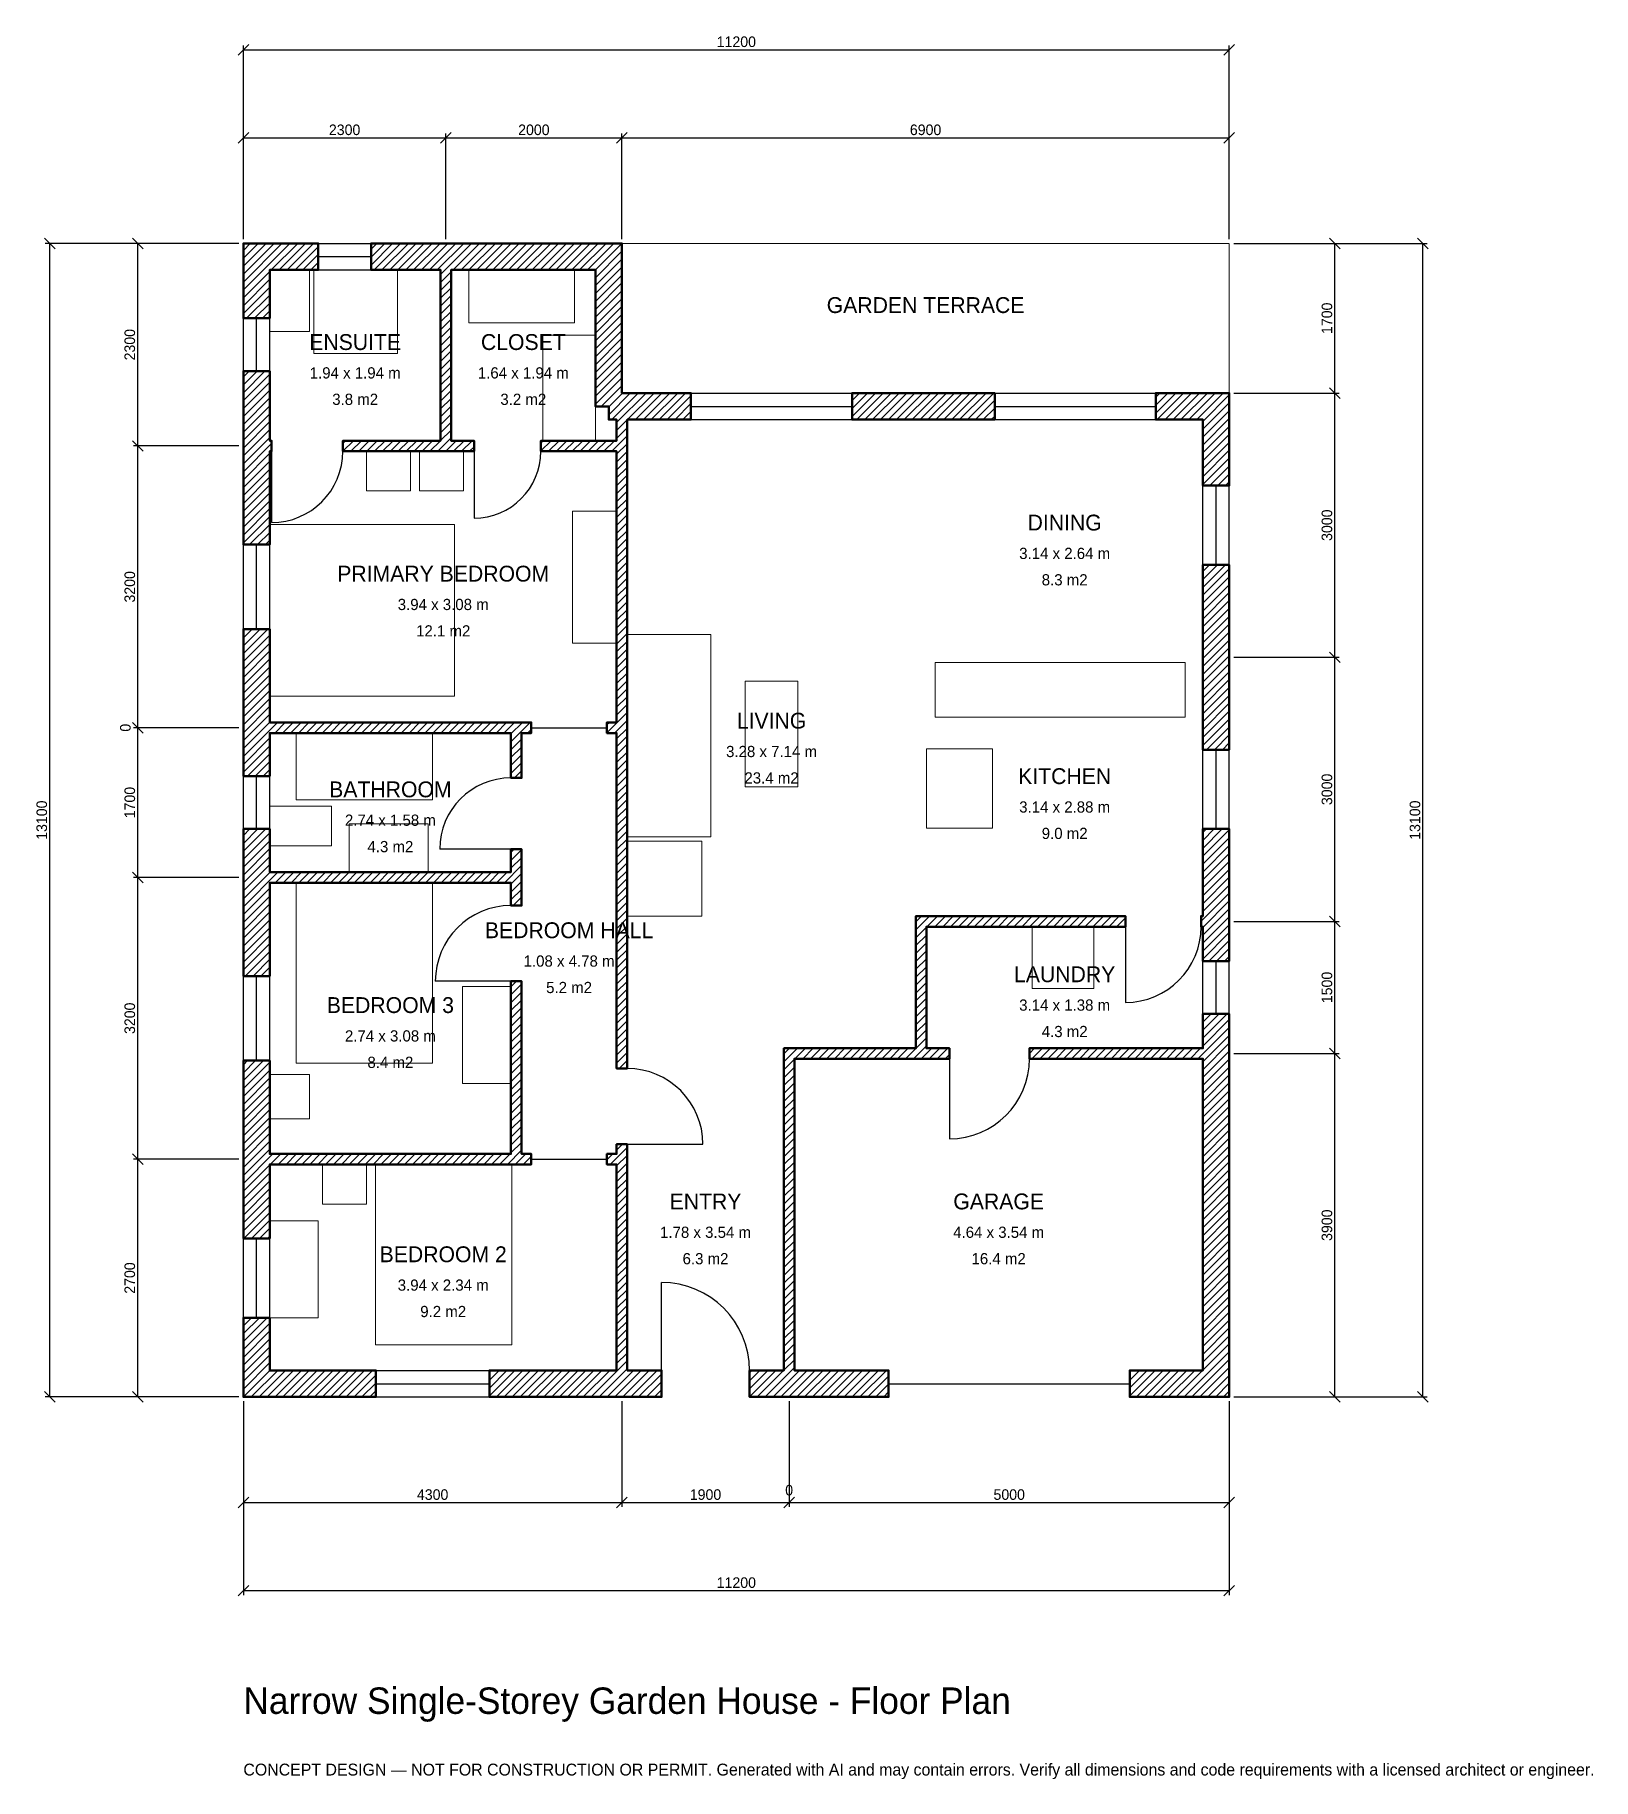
# Model space of a CAD drawing. Header units: millimetres. Extents: x -2369 to 15333, y -4341 to 15469.
import ezdxf
from ezdxf.enums import TextEntityAlignment as Align

# ---------------------------------------------------------------- set-up
doc = ezdxf.new("R2010")
doc.units = ezdxf.units.MM
doc.linetypes.add('DASHED', pattern=[1.524, 1.27, -0.254])
for name, color, linetype, lineweight in [('A-ANNO-DIMS', 1, 'Continuous', 13), ('A-ANNO-TEXT', 7, 'Continuous', 18), ('A-AREA-IDEN', 7, 'Continuous', 18), ('A-DOOR', 2, 'Continuous', 25), ('A-FLOR-FIXT', 9, 'Continuous', 13), ('A-FURN', 9, 'Continuous', 13), ('A-GLAZ', 4, 'Continuous', 25), ('A-SITE-PAVE', 8, 'Continuous', 13), ('A-WALL', 7, 'Continuous', 50), ('A-WALL-PATT', 8, 'Continuous', 13)]:
    doc.layers.add(name, color=color, linetype=linetype, lineweight=lineweight)
doc.dimstyles.new('PLAN', dxfattribs={"dimtxt": 120, "dimasz": 80, "dimexe": 50, "dimexo": 50, "dimgap": 30, "dimtad": 1, "dimdec": 0, "dimtsz": 60, "dimcen": 2.5, "dimclrd": 1, "dimclre": 1, "dimazin": 3, "dimtfac": 1, "dimtmove": 0, "dimatfit": 3})

msp = doc.modelspace()

# ---------------------------------------------------------------- hatches: boundary and pattern name
at = {"layer": 'A-WALL-PATT'}
h = msp.add_hatch(dxfattribs=at)
h.set_pattern_fill('ANSI31', color=8, scale=20)
h.paths.add_polyline_path([(-0.001, 0), (-0.001, 300), (0, 300), (0, 900), (300, 900), (300, 300), (1505, 300), (1505, 0), (300, 0), (300, -0.001), (0, -0.001), (0, 0), (-0.001, 0)])
h.paths.add_polyline_path([(0, 2550), (0, 2640), (-0.001, 2640), (-0.001, 2760), (0, 2760), (0, 2850), (0, 3820), (300, 3820), (300, 2850), (300, 2760), (3040, 2760), (3040, 4720), (3160, 4720), (3160, 2760), (3270, 2760), (3270, 2640), (3160, 2640), (3040, 2640), (300, 2640), (300, 2550), (300, 1800), (0, 1800), (0, 2550)])
h.paths.add_polyline_path([(0, 5750), (0, 5840), (-0.001, 5840), (-0.001, 5960), (0, 5960), (0, 6050), (0, 6450), (300, 6450), (300, 6050), (300, 5960), (3040, 5960), (3040, 6220), (3160, 6220), (3160, 5960), (3160, 5840), (3160, 5580), (3040, 5580), (3040, 5840), (300, 5840), (300, 5750), (300, 4780), (0, 4780), (0, 5750)])
h.paths.add_polyline_path([(0, 7450), (0, 7540), (-0.001, 7540), (-0.001, 7660), (0, 7660), (0, 7750), (0, 8720), (300, 8720), (300, 7750), (300, 7660), (3040, 7660), (3160, 7660), (3270, 7660), (3270, 7540), (3160, 7540), (3160, 7030), (3040, 7030), (3040, 7540), (300, 7540), (300, 7450), (300, 7050), (0, 7050), (0, 7450)])
h.paths.add_polyline_path([(0, 10650), (0, 10740), (-0.001, 10740), (-0.001, 10860), (0, 10860), (0, 10950), (0, 11650), (300, 11650), (300, 10950), (300, 10860), (320, 10860), (320, 10740), (300, 10740), (300, 10650), (300, 9680), (0, 9680), (0, 10650)])
h.paths.add_polyline_path([(0, 12800), (-0.001, 12800), (-0.001, 13100), (0, 13100), (0, 13100.001), (300, 13100.001), (300, 13100), (850, 13100), (850, 12800), (300, 12800), (300, 12250), (0, 12250), (0, 12800)])
h.paths.add_polyline_path([(2150, 13100), (2240, 13100), (2240, 13100.001), (2360, 13100.001), (2360, 13100), (2450, 13100), (4000, 13100), (4000, 13100.001), (4300, 13100.001), (4300, 13100), (4300.001, 13100), (4300.001, 12800), (4300, 12800), (4300, 11460), (4300.001, 11460), (4300.001, 11400.001), (4360, 11400.001), (4360, 11400), (5085, 11400), (5085, 11100), (4360, 11100), (4360, 10860), (4360, 10740), (4360, 7660), (4360, 7540), (4360, 7540), (4360, 3960), (4360, 3840), (4360, 3730), (4240, 3730), (4240, 3840), (4240, 3960), (4240, 7540), (4240, 7540), (4130, 7540), (4130, 7660), (4240, 7660), (4240, 10740), (3380, 10740), (3380, 10860), (4240, 10860), (4240, 11100), (4150, 11100), (4150, 11250), (4000, 11250), (4000, 12800), (2450, 12800), (2360, 12800), (2360, 10860), (2620, 10860), (2620, 10740), (2360, 10740), (2240, 10740), (1130, 10740), (1130, 10860), (2240, 10860), (2240, 12800), (2150, 12800), (1450, 12800), (1450, 13100), (2150, 13100)])
h.paths.add_polyline_path([(7550, 11400), (7850, 11400), (8535, 11400), (8535, 11100), (7850, 11100), (7550, 11100), (6915, 11100), (6915, 11400), (7550, 11400)])
h.paths.add_polyline_path([(10900, 11400), (10900, 11400.001), (11200, 11400.001), (11200, 11400), (11200.001, 11400), (11200.001, 11100), (11200, 11100), (11200, 10350), (10900, 10350), (10900, 11100), (10365, 11100), (10365, 11400), (10900, 11400)])
h.paths.add_polyline_path([(11200, 8550), (11200, 8250), (11200, 7350), (10900, 7350), (10900, 8250), (10900, 8550), (10900, 9450), (11200, 9450), (11200, 8550)])
h.paths.add_polyline_path([(11200, 5550), (11200, 5460), (11200.001, 5460), (11200.001, 5340), (11200, 5340), (11200, 5250), (11200, 4950), (10900, 4950), (10900, 5250), (10900, 5340), (10880, 5340), (10880, 5460), (10900, 5460), (10900, 5550), (10900, 6450), (11200, 6450), (11200, 5550)])
h.paths.add_polyline_path([(11200, 4050), (11200, 3960), (11200.001, 3960), (11200.001, 3840), (11200, 3840), (11200, 3750), (11200, 300), (11200.001, 300), (11200.001, 0), (11200, 0), (11200, -0.001), (10900, -0.001), (10900, 0), (10070, 0), (10070, 300), (10900, 300), (10900, 3750), (10900, 3840), (8930, 3840), (8930, 3960), (10900, 3960), (10900, 4050), (10900, 4350), (11200, 4350), (11200, 4050)])
h.paths.add_polyline_path([(6350, 0), (6260, 0), (6260, -0.001), (6140, -0.001), (6140, 0), (6050, 0), (5750, 0), (5750, 300), (6050, 300), (6140, 300), (6140, 3960), (6140, 3960), (6260, 3960), (7640, 3960), (7640, 5460), (7640, 5460), (7760, 5460), (10020, 5460), (10020, 5340), (7760, 5340), (7760, 3960), (8020, 3960), (8020, 3840), (7760, 3840), (7640, 3840), (7640, 3840), (6260, 3840), (6260, 300), (6350, 300), (7330, 300), (7330, 0), (6350, 0)])
h.paths.add_polyline_path([(4450, 0), (4360, 0), (4360, -0.001), (4240, -0.001), (4240, 0), (4150, 0), (2795, 0), (2795, 300), (4150, 300), (4240, 300), (4240, 2640), (4130, 2640), (4130, 2760), (4240, 2760), (4240, 2870), (4360, 2870), (4360, 2760), (4360, 2640), (4360, 300), (4450, 300), (4750, 300), (4750, 0), (4450, 0)])

# ---------------------------------------------------------------- linework, layer by layer
at = {"layer": 'A-DOOR'}
for p, q in [((320, 10740), (320, 9930)), ((2620, 10740), (2620, 9980)), ((3270, 7600), (4130, 7600)), ((3040, 6220), (2230, 6220)), ((10020, 5340), (10020, 4480)), ((3040, 4720), (2180, 4720)), ((8020, 3840), (8020, 2930)), ((4360, 2870), (5220, 2870)), ((3270, 2700), (4130, 2700)), ((4750, 300), (4750, 1300))]:
    msp.add_line(p, q, dxfattribs=at)
at = {"layer": 'A-DOOR', "linetype": 'DASHED'}
msp.add_line((7330, 150), (10070, 150), dxfattribs=at)
at = {"layer": 'A-DOOR'}
for centre, radius, start, end in [((320, 10740), 810, 270, 360), ((2620, 10740), 760, 270, 360), ((3040, 6220), 810, 90, 180), ((3040, 4720), 860, 90, 180), ((10020, 5340), 860, 270, 360), ((8020, 3840), 910, 270, 360), ((4360, 2870), 860, 0, 90), ((4750, 300), 1000, 0, 90)]:
    msp.add_arc(centre, radius, start, end, dxfattribs=at)
at = {"layer": 'A-FLOR-FIXT'}
for points in [[(300, 12100), (750, 12100), (750, 12800), (300, 12800)], [(800, 11850), (1750, 11850), (1750, 12800), (800, 12800)], [(7860, 7720), (10700, 7720), (10700, 8340), (7860, 8340)], [(600, 6780), (2150, 6780), (2150, 7540), (600, 7540)], [(300, 6260), (1000, 6260), (1000, 6710), (300, 6710)], [(1200, 5960), (2100, 5960), (2100, 6510), (1200, 6510)]]:
    msp.add_lwpolyline(points, close=True, dxfattribs=at)
at = {"layer": 'A-FURN'}
for points in [[(2560, 12200), (3760, 12200), (3760, 12800), (2560, 12800)], [(3400, 10860), (4000, 10860), (4000, 12060), (3400, 12060)], [(1400, 10290), (1900, 10290), (1900, 10740), (1400, 10740)], [(2000, 10290), (2500, 10290), (2500, 10740), (2000, 10740)], [(300, 7960), (2400, 7960), (2400, 9910), (300, 9910)], [(3740, 8560), (4240, 8560), (4240, 10060), (3740, 10060)], [(4360, 6360), (5310, 6360), (5310, 8660), (4360, 8660)], [(5700, 6930), (6300, 6930), (6300, 8130), (5700, 8130)], [(7760, 6460), (8510, 6460), (8510, 7360), (7760, 7360)], [(4360, 5460), (5210, 5460), (5210, 6310), (4360, 6310)], [(600, 3790), (2150, 3790), (2150, 5840), (600, 5840)], [(8960, 4640), (9660, 4640), (9660, 5340), (8960, 5340)], [(2490, 3560), (3040, 3560), (3040, 4660), (2490, 4660)], [(300, 3160), (750, 3160), (750, 3660), (300, 3660)], [(900, 2190), (1400, 2190), (1400, 2640), (900, 2640)], [(1500, 590), (3050, 590), (3050, 2640), (1500, 2640)], [(300, 900), (850, 900), (850, 2000), (300, 2000)]]:
    msp.add_lwpolyline(points, close=True, dxfattribs=at)
at = {"layer": 'A-GLAZ'}
for p, q in [((850, 13100), (1450, 13100)), ((850, 12950), (1450, 12950)), ((850, 12800), (1450, 12800)), ((0, 11650), (0, 12250)), ((150, 11650), (150, 12250)), ((300, 11650), (300, 12250)), ((5085, 11400), (6915, 11400)), ((8535, 11400), (10365, 11400)), ((5085, 11250), (6915, 11250)), ((5085, 11100), (6915, 11100)), ((8535, 11250), (10365, 11250)), ((8535, 11100), (10365, 11100)), ((10900, 9450), (10900, 10350)), ((11050, 9450), (11050, 10350)), ((11200, 9450), (11200, 10350)), ((0, 8720), (0, 9680)), ((150, 8720), (150, 9680)), ((300, 8720), (300, 9680)), ((10900, 6450), (10900, 7350)), ((11050, 6450), (11050, 7350)), ((11200, 6450), (11200, 7350)), ((0, 6450), (0, 7050)), ((150, 6450), (150, 7050)), ((300, 6450), (300, 7050)), ((0, 3820), (0, 4780)), ((150, 3820), (150, 4780)), ((300, 3820), (300, 4780)), ((10900, 4350), (10900, 4950)), ((11050, 4350), (11050, 4950)), ((11200, 4350), (11200, 4950)), ((0, 900), (0, 1800)), ((150, 900), (150, 1800)), ((300, 900), (300, 1800)), ((1505, 300), (2795, 300)), ((1505, 150), (2795, 150)), ((1505, 0), (2795, 0))]:
    msp.add_line(p, q, dxfattribs=at)
at = {"layer": 'A-SITE-PAVE', "linetype": 'DASHED'}
msp.add_lwpolyline([(4300, 11400), (11200, 11400), (11200, 13100), (4300, 13100)], close=True, dxfattribs=at)
at = {"layer": 'A-WALL'}
for points in [[(0, 12800), (-0.001, 12800), (-0.001, 13100), (0, 13100), (0, 13100.001), (300, 13100.001), (300, 13100), (850, 13100), (850, 12800), (300, 12800), (300, 12250), (0, 12250), (0, 12800)], [(2150, 13100), (2240, 13100), (2240, 13100.001), (2360, 13100.001), (2360, 13100), (2450, 13100), (4000, 13100), (4000, 13100.001), (4300, 13100.001), (4300, 13100), (4300.001, 13100), (4300.001, 12800), (4300, 12800), (4300, 11460), (4300.001, 11460), (4300.001, 11400.001), (4360, 11400.001), (4360, 11400), (5085, 11400), (5085, 11100), (4360, 11100), (4360, 10860), (4360, 10740), (4360, 7660), (4360, 7540), (4360, 7540), (4360, 3960), (4360, 3840), (4360, 3730), (4240, 3730), (4240, 3840), (4240, 3960), (4240, 7540), (4240, 7540), (4130, 7540), (4130, 7660), (4240, 7660), (4240, 10740), (3380, 10740), (3380, 10860), (4240, 10860), (4240, 11100), (4150, 11100), (4150, 11250), (4000, 11250), (4000, 12800), (2450, 12800), (2360, 12800), (2360, 10860), (2620, 10860), (2620, 10740), (2360, 10740), (2240, 10740), (1130, 10740), (1130, 10860), (2240, 10860), (2240, 12800), (2150, 12800), (1450, 12800), (1450, 13100), (2150, 13100)], [(0, 10650), (0, 10740), (-0.001, 10740), (-0.001, 10860), (0, 10860), (0, 10950), (0, 11650), (300, 11650), (300, 10950), (300, 10860), (320, 10860), (320, 10740), (300, 10740), (300, 10650), (300, 9680), (0, 9680), (0, 10650)], [(7550, 11400), (7850, 11400), (8535, 11400), (8535, 11100), (7850, 11100), (7550, 11100), (6915, 11100), (6915, 11400), (7550, 11400)], [(10900, 11400), (10900, 11400.001), (11200, 11400.001), (11200, 11400), (11200.001, 11400), (11200.001, 11100), (11200, 11100), (11200, 10350), (10900, 10350), (10900, 11100), (10365, 11100), (10365, 11400), (10900, 11400)], [(11200, 8550), (11200, 8250), (11200, 7350), (10900, 7350), (10900, 8250), (10900, 8550), (10900, 9450), (11200, 9450), (11200, 8550)], [(0, 7450), (0, 7540), (-0.001, 7540), (-0.001, 7660), (0, 7660), (0, 7750), (0, 8720), (300, 8720), (300, 7750), (300, 7660), (3040, 7660), (3160, 7660), (3270, 7660), (3270, 7540), (3160, 7540), (3160, 7030), (3040, 7030), (3040, 7540), (300, 7540), (300, 7450), (300, 7050), (0, 7050), (0, 7450)], [(0, 5750), (0, 5840), (-0.001, 5840), (-0.001, 5960), (0, 5960), (0, 6050), (0, 6450), (300, 6450), (300, 6050), (300, 5960), (3040, 5960), (3040, 6220), (3160, 6220), (3160, 5960), (3160, 5840), (3160, 5580), (3040, 5580), (3040, 5840), (300, 5840), (300, 5750), (300, 4780), (0, 4780), (0, 5750)], [(11200, 5550), (11200, 5460), (11200.001, 5460), (11200.001, 5340), (11200, 5340), (11200, 5250), (11200, 4950), (10900, 4950), (10900, 5250), (10900, 5340), (10880, 5340), (10880, 5460), (10900, 5460), (10900, 5550), (10900, 6450), (11200, 6450), (11200, 5550)], [(6350, 0), (6260, 0), (6260, -0.001), (6140, -0.001), (6140, 0), (6050, 0), (5750, 0), (5750, 300), (6050, 300), (6140, 300), (6140, 3960), (6140, 3960), (6260, 3960), (7640, 3960), (7640, 5460), (7640, 5460), (7760, 5460), (10020, 5460), (10020, 5340), (7760, 5340), (7760, 3960), (8020, 3960), (8020, 3840), (7760, 3840), (7640, 3840), (7640, 3840), (6260, 3840), (6260, 300), (6350, 300), (7330, 300), (7330, 0), (6350, 0)], [(0, 2550), (0, 2640), (-0.001, 2640), (-0.001, 2760), (0, 2760), (0, 2850), (0, 3820), (300, 3820), (300, 2850), (300, 2760), (3040, 2760), (3040, 4720), (3160, 4720), (3160, 2760), (3270, 2760), (3270, 2640), (3160, 2640), (3040, 2640), (300, 2640), (300, 2550), (300, 1800), (0, 1800), (0, 2550)], [(11200, 4050), (11200, 3960), (11200.001, 3960), (11200.001, 3840), (11200, 3840), (11200, 3750), (11200, 300), (11200.001, 300), (11200.001, 0), (11200, 0), (11200, -0.001), (10900, -0.001), (10900, 0), (10070, 0), (10070, 300), (10900, 300), (10900, 3750), (10900, 3840), (8930, 3840), (8930, 3960), (10900, 3960), (10900, 4050), (10900, 4350), (11200, 4350), (11200, 4050)], [(4450, 0), (4360, 0), (4360, -0.001), (4240, -0.001), (4240, 0), (4150, 0), (2795, 0), (2795, 300), (4150, 300), (4240, 300), (4240, 2640), (4130, 2640), (4130, 2760), (4240, 2760), (4240, 2870), (4360, 2870), (4360, 2760), (4360, 2640), (4360, 300), (4450, 300), (4750, 300), (4750, 0), (4450, 0)], [(-0.001, 0), (-0.001, 300), (0, 300), (0, 900), (300, 900), (300, 300), (1505, 300), (1505, 0), (300, 0), (300, -0.001), (0, -0.001), (0, 0), (-0.001, 0)]]:
    msp.add_lwpolyline(points, close=True, dxfattribs=at)

# ---------------------------------------------------------------- texts
at = {"layer": 'A-ANNO-TEXT'}
for s, height, p in [('Narrow Single-Storey Garden House - Floor Plan', 300, (0, -3600)), ('CONCEPT DESIGN — NOT FOR CONSTRUCTION OR PERMIT. Generated with AI and may contain errors. Verify all dimensions and code requirements with a licensed architect or engineer.', 135, (0, -4300))]:
    msp.add_text(s, height=height, dxfattribs=at).set_placement(p)
at = {"layer": 'A-AREA-IDEN'}
for s, height, p in [('GARDEN TERRACE', 180, (7750, 12400)), ('ENSUITE', 180, (1270, 11980)), ('CLOSET', 180, (3180, 11980)), ('1.94 x 1.94 m', 127.5, (1270, 11630)), ('1.64 x 1.94 m', 127.5, (3180, 11630)), ('3.8 m2', 127.5, (1270, 11330)), ('3.2 m2', 127.5, (3180, 11330)), ('DINING', 180, (9330, 9930)), ('3.14 x 2.64 m', 127.5, (9330, 9580)), ('PRIMARY BEDROOM', 180, (2270, 9350)), ('8.3 m2', 127.5, (9330, 9280)), ('3.94 x 3.08 m', 127.5, (2270, 9000)), ('12.1 m2', 127.5, (2270, 8700)), ('LIVING', 180, (6000, 7680)), ('3.28 x 7.14 m', 127.5, (6000, 7330)), ('KITCHEN', 180, (9330, 7050)), ('BATHROOM', 180, (1670, 6900)), ('23.4 m2', 127.5, (6000, 7030)), ('3.14 x 2.88 m', 127.5, (9330, 6700)), ('2.74 x 1.58 m', 127.5, (1670, 6550)), ('9.0 m2', 127.5, (9330, 6400)), ('4.3 m2', 127.5, (1670, 6250)), ('BEDROOM HALL', 180, (3700, 5300)), ('1.08 x 4.78 m', 127.5, (3700, 4950)), ('LAUNDRY', 180, (9330, 4800)), ('5.2 m2', 127.5, (3700, 4650)), ('BEDROOM 3', 180, (1670, 4450)), ('3.14 x 1.38 m', 127.5, (9330, 4450)), ('2.74 x 3.08 m', 127.5, (1670, 4100)), ('4.3 m2', 127.5, (9330, 4150)), ('8.4 m2', 127.5, (1670, 3800)), ('ENTRY', 180, (5250, 2220)), ('GARAGE', 180, (8580, 2220)), ('1.78 x 3.54 m', 127.5, (5250, 1870)), ('4.64 x 3.54 m', 127.5, (8580, 1870)), ('BEDROOM 2', 180, (2270, 1620)), ('6.3 m2', 127.5, (5250, 1570)), ('16.4 m2', 127.5, (8580, 1570)), ('3.94 x 2.34 m', 127.5, (2270, 1270)), ('9.2 m2', 127.5, (2270, 970))]:
    msp.add_text(s, height=height, dxfattribs=at).set_placement(p, align=Align.MIDDLE_CENTER)

# ---------------------------------------------------------------- dimensions: what is measured, and where the dimension line sits
at = {"layer": 'A-ANNO-DIMS'}
for base, p1, p2, text in [((0, 15300), (0, 13100), (11200, 13100), '11200'), ((0, 14300), (0, 13100), (2300, 13100), '2300'), ((2300, 14300), (2300, 13100), (4300, 13100), '2000'), ((4300, 14300), (4300, 13100), (11200, 13100), '6900'), ((0, -1200), (0, 0), (4300, 0), '4300'), ((0, -2200), (0, 0), (11200, 0), '11200'), ((4300, -1200), (4300, 0), (6200, 0), '1900'), ((6200, -1200), (6200, 0), (6200, 0), '0'), ((6200, -1200), (6200, 0), (11200, 0), '5000')]:
    msp.add_linear_dim(base=base, p1=p1, p2=p2, text=text, dimstyle='PLAN', dxfattribs=at).render()
for base, p1, p2, text in [((-2200, 0), (0, 0), (0, 13100), '13100'), ((-1200, 10800), (0, 10800), (0, 13100), '2300'), ((12400, 11400), (11200, 11400), (11200, 13100), '1700'), ((13400, 0), (11200, 0), (11200, 13100), '13100'), ((12400, 8400), (11200, 8400), (11200, 11400), '3000'), ((-1200, 7600), (0, 7600), (0, 10800), '3200'), ((12400, 5400), (11200, 5400), (11200, 8400), '3000'), ((-1200, 7600), (0, 7600), (0, 7600), '0'), ((-1200, 5900), (0, 5900), (0, 7600), '1700'), ((-1200, 2700), (0, 2700), (0, 5900), '3200'), ((12400, 3900), (11200, 3900), (11200, 5400), '1500'), ((12400, 0), (11200, 0), (11200, 3900), '3900'), ((-1200, 0), (0, 0), (0, 2700), '2700')]:
    msp.add_linear_dim(base=base, p1=p1, p2=p2, angle=90, text=text, dimstyle='PLAN', dxfattribs=at).render()

doc.saveas('drawing.dxf')
